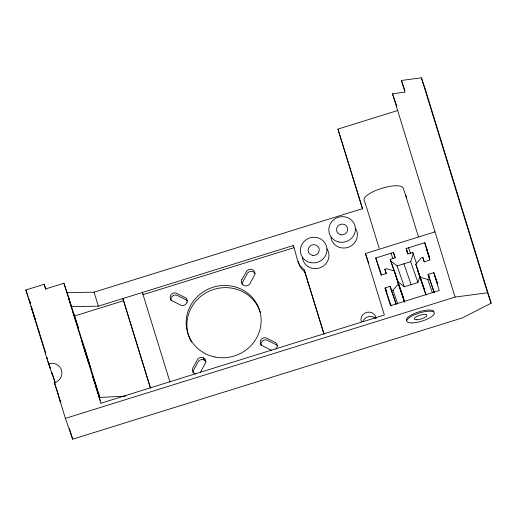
<?xml version="1.0" encoding="UTF-8"?>
<svg xmlns="http://www.w3.org/2000/svg" width="517" height="517" viewBox="0 0 517 517"><rect width="100%" height="100%" fill="white"/><g stroke="black" fill="none" stroke-linecap="round" stroke-linejoin="round"><path stroke-width="0.78" d="M397.935 281.784L404.32 286.754L417.917 282.521L410.705 261.686L413.18 253.957L412.689 252.374L407.81 253.892L406.155 248.528L424.709 242.757L427.288 250.196M417.917 282.521L419.946 276.201M200.266 372.518L205.747 362.579A4.608 4.401 -19.1 0 0 204.286 358.43L203.291 357.809A4.608 4.401 -19.1 0 0 197.811 358.998L192.486 368.64A4.608 4.401 -19.1 0 0 195.865 373.888M434.047 292.273L428.044 274.443L433.782 272.659L439.276 290.509L390.451 305.702L384.991 287.969L390.115 286.373L391.447 290.69L392.985 290.211L398.323 283.911L394.322 270.914L386.373 268.75L384.842 269.228L386.167 273.538L381.042 275.134L375.762 257.989L393.463 252.477L395.253 257.834M429.407 278.876L427.753 279.393L419.804 277.228L415.804 264.226L421.142 257.925L422.803 257.408L424.347 261.873M491.15 303.182L487.544 292.764L455.083 297.094L392.506 93.81L405.005 92.142L401.412 80.478L421.374 77.815L424.98 88.233L491.15 303.182L462.295 317.936L72.664 439.185L65.388 418.369L54.447 382.851L56.935 381.72A10.482 10.01 -19.1 0 0 61.038 368.944A10.482 10.01 -19.1 0 0 48.553 363.722L25.85 289.992L44.171 284.285L45.968 289.501M44.171 284.285L45.606 288.951L63.921 283.258L67.152 292.596L94.055 292.183L362.417 208.668L337.924 129.101L397.463 110.573M67.152 292.596L71.462 306.594L98.366 306.18L293.139 245.569L293.889 247.727L143.138 294.638L142.388 292.48L169.957 382.044M71.462 306.594L74.7 315.939L123.608 300.713L150.46 387.957M100.854 403.241L384.357 315.015L365.429 253.53L435.004 231.881M403.538 298.251L390.232 259.366L395.111 257.847L393.463 252.477M422.803 257.408L424.166 261.848L429.905 260.057L426.603 248.897L429.433 257.085M390.716 260.949L397.101 265.919L410.705 261.686M65.388 418.369L455.083 297.094M125.702 396.112L99.161 397.463L98.411 395.305M271.548 350.339L261.563 345.362A4.608 4.401 -19.1 0 1 265.809 337.75L275.787 342.719A4.608 4.401 -19.1 0 1 275.949 348.969M323.81 333.258L304.216 269.887L299.938 265.512L297.992 261.324M304.965 272.045C296.687 265.997 296.984 254.215 293.139 245.569M31.718 308.332L31.789 308.701M54.447 382.851L57.568 391.77M401.412 80.478L404.953 90.721M392.506 93.81L396.927 106.58M426.48 248.935L429.317 257.123M429.259 257.957L429.769 259.45M433.782 272.659L437.647 283.82M434.429 274.76L437.518 283.691M406.627 198.095L403.144 188.039A20.454 6.081 -17.1 0 0 381.624 188.369A20.454 6.081 -17.1 0 0 364.084 200.195L366.32 206.658M428.548 274.495L429.317 276.731M428.044 274.443L434.228 292.305M427.753 279.393L432.393 292.79M412.689 252.374L416.528 263.631M415.804 264.226L422.764 284.318M417.807 270.727L424.761 290.819M419.655 276.744L425.989 295.091M408.598 247.766L410.66 253.724M406.155 248.528L407.958 253.737M406.659 250.163L407.945 253.879M403.9 263.806L411.118 284.641M397.101 265.919L404.32 286.754M391.02 253.24L392.823 258.448M394.322 270.914L404.695 302.012M390.232 259.366L394.096 270.527M398.174 283.432L404.617 302.038M398.323 283.911L404.507 301.773M337.924 129.101L362.734 209.152M392.985 290.211L397.618 303.608M384.842 269.228L386.386 273.687M390.115 286.373L396.3 304.235M391.447 290.69L396.087 304.086M375.762 257.989L381.688 275.102M385.682 288.531L386.968 292.254M384.991 287.969L391.175 305.831M365.429 253.53L368.808 263.295M307.964 282.049L308.707 284.208M203.44 357.9L204.247 360.097M123.608 300.713L122.859 298.561L150.428 388.118M99.419 398.213L100.201 400.468M25.85 289.992L28.073 296.409M30.341 302.968L29.605 300.823L30.296 303.085M45.813 353.266L33.198 312.888M48.553 363.722L55.248 383.071M47.137 358.359L46.866 357.577L47.254 358.947M60.56 402.045L60.748 402.601M31.905 308.888L32.177 309.741M57.917 393.359L58.195 394.212M51.642 372.285L52.54 375.012L52.152 373.642M49.154 365.099L50.052 367.826L49.664 366.456M59.933 400.1L60.282 401.192M99.581 397.773L97.274 390.387M32.526 310.833L32.92 312.087M33.527 314.375L34.82 318.356L33.747 314.743M84.853 350.914L88.362 361.842L81.815 340.768L84.013 348.199M95.626 385.915L99.135 396.843L95.076 382.948L99.807 397.844M48.76 363.845L47.932 361.196M59.539 398.846L58.343 394.975M421.374 77.815L487.544 292.764M424.709 242.757L426.603 248.897M405.632 195.226L418.427 236.786M423.022 285.061L424.134 288.673M425.019 291.562L425.943 294.574M366.572 207.375L379.129 248.173M304.216 269.887L324.004 334.169M94.055 292.183L98.366 306.18M74.7 315.939L78.287 327.604L73.065 312.514L84.536 347.902L99.917 397.851M96.938 389.404L92.588 375.769L94.785 383.2M63.921 283.258L100.938 403.234M52.689 374.573L55.054 382.25M38.387 329.18L39.033 331.281M32.151 309.108L32.849 311.363M34.238 315.881L35.395 319.642M28.564 297.831L30.186 303.104M31.117 306.116L32.739 311.383M32.7 311.725L33.114 313.043M59.352 397.89L59.759 399.208M69.407 428.599L72.664 439.185M50.052 367.16L50.42 368.375M48.979 364.214L49.354 365.429M32.015 309.476L32.332 310.51M60.444 401.457L60.806 402.698M57.801 393.166L58.033 393.941M60.159 399.887L60.289 400.352M261.072 345.595A4.608 4.401 -19.1 0 1 266.552 339.902L276.537 344.878A4.608 4.401 -19.1 0 1 277.286 345.75M205.818 361.428A4.608 4.401 -19.1 0 0 205.036 360.582L204.041 359.968A4.608 4.401 -19.1 0 0 198.56 361.157L193.235 370.799A4.608 4.401 -19.1 0 0 193.293 373.087M191.581 342.151A37.67 35.964 -19.1 0 1 209.96 290.825A37.67 35.964 -19.1 0 1 260.361 312.578M187.335 301.056A4.608 4.401 -19.1 0 0 186.618 300.151L176.504 295.058A4.608 4.401 -19.1 0 0 171.024 300.752M255.068 273.39A4.666 4.453 -19.1 0 0 247.746 272.84L242.221 282.941A4.666 4.453 -19.1 0 0 242.176 284.111M327.022 248.832A13.364 12.757 -19.1 0 1 319.758 267.909A13.364 12.757 -19.1 0 1 302.413 257.162M355.463 228.23A13.364 12.757 -19.1 0 1 348.523 247.191A13.364 12.757 -19.1 0 1 330.919 237.232M406.517 320.269A14.386 4.278 -17.1 0 1 413.393 313.929A14.386 4.278 -17.1 0 1 428.696 310.032L431.223 310.155A14.386 4.278 -17.1 0 1 433.918 311.538M362.818 321.574A7.671 7.322 -19.1 0 1 375.342 318.336M361.202 321.69A7.671 7.322 -19.1 0 1 367.089 312.274A7.671 7.322 -19.1 0 1 376.13 318.491M241.82 279.684L241.471 280.789A4.666 4.453 -19.1 0 0 243.093 284.938L244.121 285.533A4.666 4.453 -19.1 0 0 249.627 284.163L254.875 274.605A4.666 4.453 -19.1 0 0 246.997 270.682L241.82 279.684M186.986 302.251L186.514 303.324A4.608 4.401 -19.1 0 1 181.318 305.45L171.515 300.519A4.608 4.401 -19.1 0 1 175.754 292.9L185.874 297.992A4.608 4.401 -19.1 0 1 186.986 302.251M84.471 348.413L84.303 347.947L90.85 369.028L84.471 348.413M68.347 296.926L71.449 306.949L68.347 296.926M214.833 356.982A37.67 35.964 -19.1 0 0 259.618 310.426A37.67 35.964 -19.1 0 0 196.505 297.443A37.67 35.964 -19.1 0 0 214.833 356.982M312.365 255.353A5.622 5.37 -19.1 0 0 319.054 248.399A5.622 5.37 -19.1 0 0 309.625 246.46A5.622 5.37 -19.1 0 0 312.365 255.353M340.8 234.757A5.622 5.37 -19.1 0 0 347.489 227.803A5.622 5.37 -19.1 0 0 338.066 225.864A5.622 5.37 -19.1 0 0 340.8 234.757M310.555 262.617A13.364 12.757 -19.1 0 0 326.44 246.105A13.364 12.757 -19.1 0 0 304.054 241.497A13.364 12.757 -19.1 0 0 310.555 262.617M338.99 242.021A13.364 12.757 -19.1 0 0 354.875 225.502A13.364 12.757 -19.1 0 0 332.489 220.895A13.364 12.757 -19.1 0 0 338.99 242.021M416.657 319.784A6.65 1.978 -17.1 0 0 426.9 315.596A6.65 1.978 -17.1 0 0 418.175 315.835A6.65 1.978 -17.1 0 0 416.657 319.784M412.101 322.944A14.386 4.278 -17.1 0 0 434.254 313.877A14.386 4.278 -17.1 0 0 415.377 314.394A14.386 4.278 -17.1 0 0 412.101 322.944"/></g></svg>
